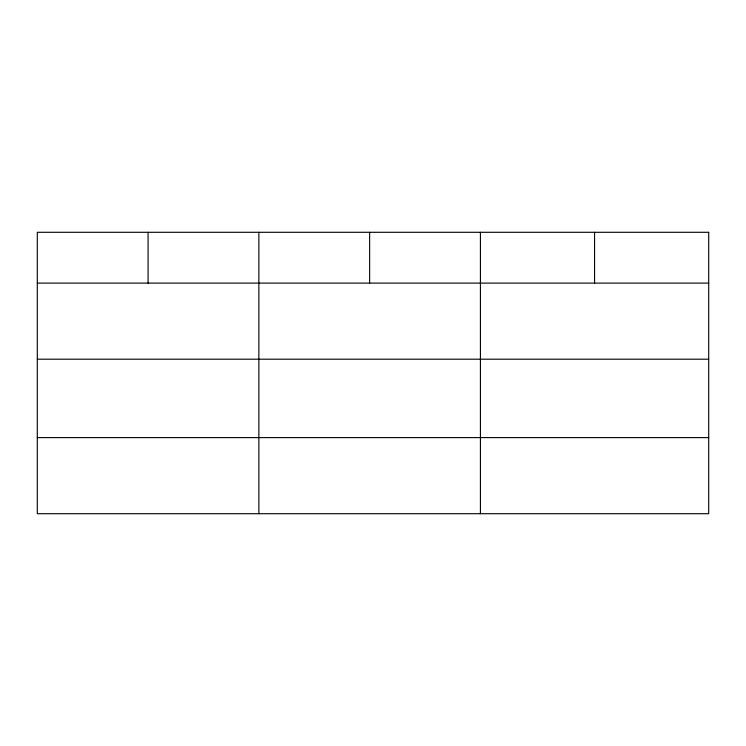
<?xml version="1.0" encoding="UTF-8"?>
<svg xmlns="http://www.w3.org/2000/svg" width="746" height="746" viewBox="0 0 746 746"><rect width="100%" height="100%" fill="white"/><g stroke="black" fill="none" stroke-linecap="round" stroke-linejoin="round"><path stroke-width="1.12" d="M37.3 283.107L708.7 283.107M37.3 359.199L708.7 359.199M37.3 437.604L708.7 437.604M594.562 232.295L594.562 283.107M480.424 232.295L480.424 513.705M369.643 232.295L369.643 283.107M258.862 232.295L258.862 513.705M148.081 232.295L148.081 283.107M708.7 232.295L37.3 232.295L37.3 513.705L708.7 513.705L708.7 232.295"/></g></svg>
